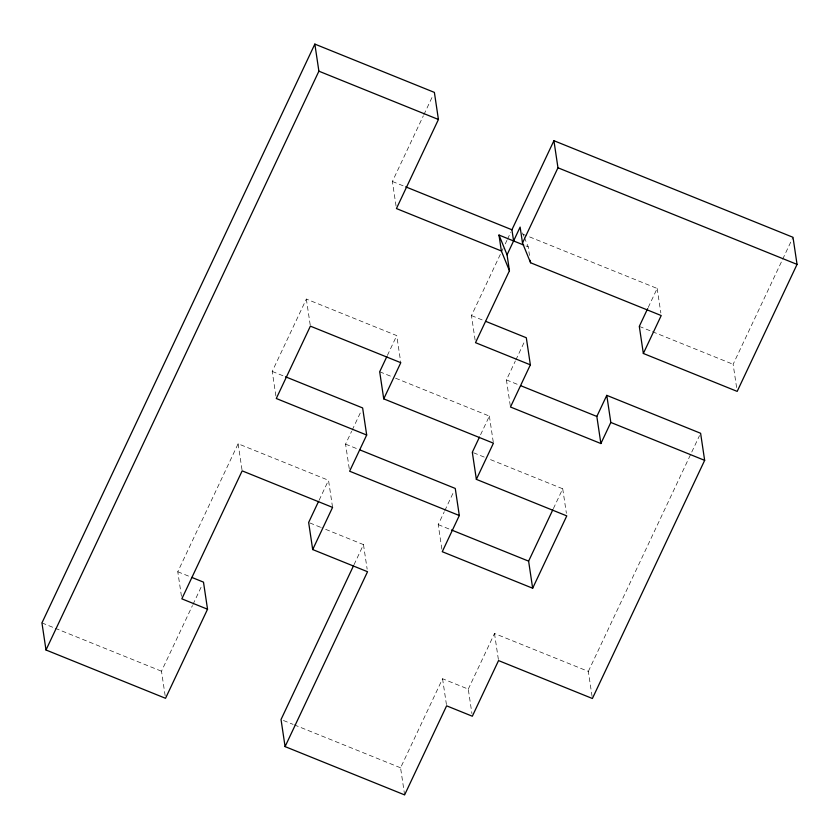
<?xml version="1.0" encoding="UTF-8"?>
<svg xmlns="http://www.w3.org/2000/svg" width="839" height="839" viewBox="0 0 839 839"><rect width="100%" height="100%" fill="white"/><g stroke="black" fill="none" stroke-linecap="round" stroke-linejoin="round"><path stroke-width="0.63" stroke-dasharray="4.2 3.15" d="M181.444 596.256L177.784 571.747L238.119 443.768L328.521 480.296L332.569 507.385M275.895 395.924L272.224 371.415L306.34 299.062L396.742 335.6L400.79 362.689M165.157 695.72L161.487 671.21L192.435 605.58M192.991 604.405L202.377 584.479M396.05 205.985L392.39 181.476L423.328 115.834M423.884 114.67L433.281 94.744M319.135 500.212L328.521 480.296M349.244 468.634L345.574 444.125L351.635 431.288M352.181 430.124L361.536 410.281M387.387 355.432L396.742 335.6M354.016 564.71L363.486 544.616L321.757 527.762M475.126 340.099L471.466 315.59L500.841 253.284M501.397 252.109L503.054 248.585M505.277 243.876L506.934 240.353M507.49 239.178L510.815 232.12M441.87 549.126L438.21 524.616L444.261 511.78M444.806 510.615L454.161 490.773M480.569 434.759L489.378 416.092L392.946 377.131M510.28 405.719L506.431 379.91L515.261 361.179M515.817 360.004L525.204 340.099M404.618 794.9L400.57 767.811L442.562 678.741L468.277 689.134L471.938 713.643M468.277 689.134L494.496 633.497L588.338 671.41L592.386 698.499M553.373 508.633L562.717 488.791L487.983 458.597M648.232 307.42L657.168 288.459L527.658 236.126M588.338 671.41L699.495 435.64M736.6 387.524L733.129 364.304L793.002 237.301M392.39 181.476L404.461 186.352M522.823 234.175L526.452 235.644M525.959 245.942L528.203 246.855L529.482 255.423M639.297 326.381L651.326 331.248M652.522 331.73L733.129 364.304M471.466 315.59L484.575 320.886M506.431 379.91L518.481 384.786M379.689 371.771L391.74 376.638M272.224 371.415L284.285 376.292M473.521 452.756L486.777 458.115M345.574 444.125L357.634 448.991M438.21 524.616L450.26 529.493M309.832 522.938L320.571 527.28M177.784 571.747L190.631 576.938M41.95 622.905L54.021 627.792M55.227 628.275L161.487 671.21M283.446 720.491L293.105 724.393M294.311 724.875L400.57 767.811M522.508 232.896L523.935 236.388M524.406 237.552L528.203 246.855M657.168 288.459L660.838 312.968M562.717 488.791L566.388 513.311M489.378 416.092L493.426 443.181M494.496 633.497L498.544 660.587M442.562 678.741L446.421 704.54M363.486 544.616L367.146 569.136M306.34 299.062L310.388 326.151M238.119 443.768L242.167 470.857"/><path stroke-width="1.26" d="M353.46 565.895L281.034 719.516L285.082 746.605L404.618 794.9L446.61 705.83L472.326 716.223L498.544 660.587L592.386 698.499L704.655 460.359L700.607 433.27L606.775 395.358L610.823 422.447L600.881 443.537L510.479 407.009L530.353 364.839L475.514 342.679L509.441 270.724L501.365 250.966L396.438 208.565L438.43 119.484L434.382 92.395L314.845 44.1L41.95 622.905L45.998 649.994L165.535 698.3L207.537 609.229L203.489 582.14L191.806 577.41M45.998 649.994L318.893 71.189L314.845 44.1M318.579 501.376L308.647 522.456L312.695 549.555L367.534 571.716L285.082 746.605M386.842 356.596L379.689 371.771L383.738 398.861L493.426 443.181L476.363 479.352L566.776 515.891L532.66 588.233L442.258 551.705L459.311 515.534L455.262 488.445L360.046 449.966M312.695 549.555L332.569 507.385L242.167 470.857L181.832 598.836L207.537 609.229M285.491 376.774L362.637 407.943L366.685 435.032L349.622 471.214L459.311 515.534M383.738 398.861L400.79 362.689L310.388 326.151L276.283 398.504L366.685 435.032M513.594 240.95L511.926 229.771L553.918 140.7L793.002 237.301L797.05 264.39L737.177 391.394L643.345 353.471L639.297 326.381L647.677 308.605M509.441 270.724L507.06 254.815L520.128 227.086L522.508 242.995L530.584 262.764L661.216 315.548L643.345 353.471M522.508 242.995L557.966 167.79L553.918 140.7M479.468 437.098L472.315 452.263L476.363 479.352M532.66 588.233L528.612 561.144L552.817 509.797M600.881 443.537L596.833 416.448L606.775 395.358M318.893 71.189L438.43 119.484M557.966 167.79L797.05 264.39M405.667 186.835L511.926 229.771M501.365 250.966L498.995 235.046L523.704 245.04M485.771 321.368L526.305 337.75L530.353 364.839M520.893 385.762L596.833 416.448M610.823 422.447L704.655 460.359M451.466 529.975L528.612 561.144M498.995 235.046L507.06 254.815M530.217 260.321L530.584 262.764"/></g></svg>
